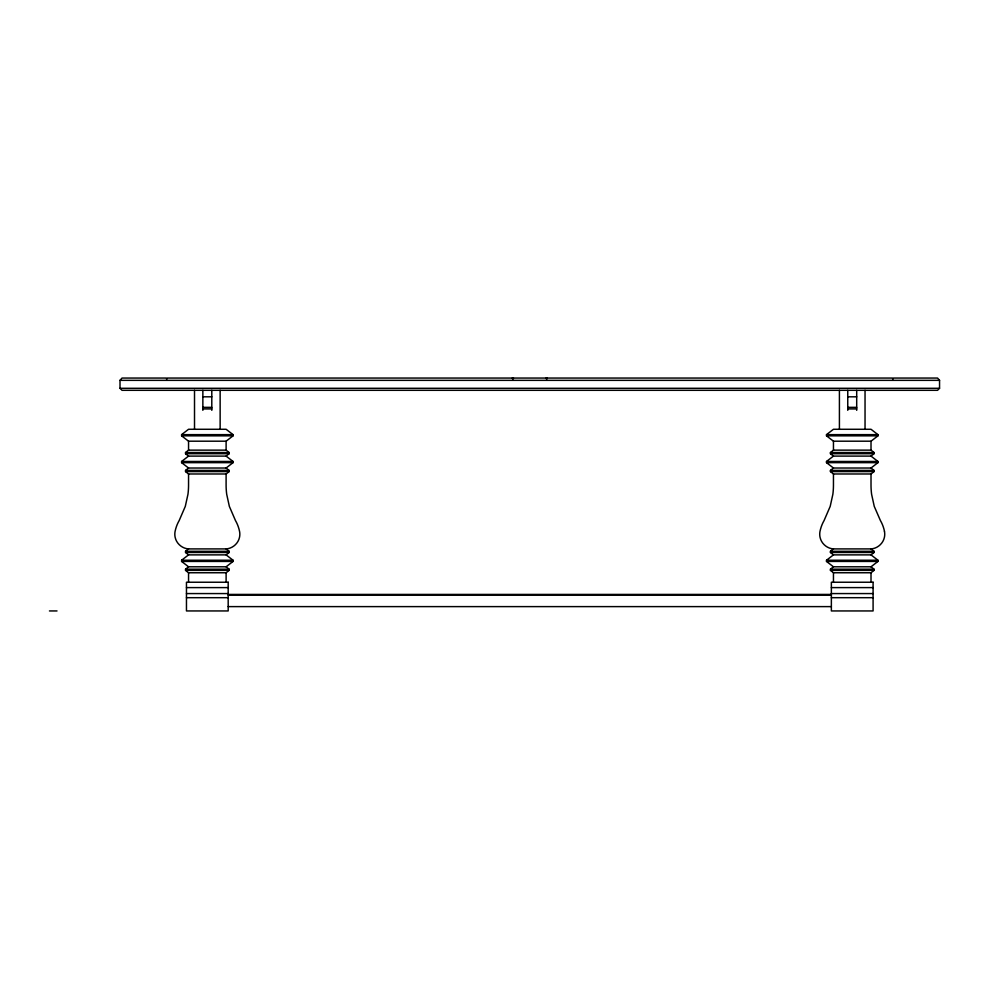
<?xml version="1.0" encoding="UTF-8"?>
<svg xmlns="http://www.w3.org/2000/svg" width="989" height="989" viewBox="0 0 989 989"><rect width="100%" height="100%" fill="white"/><g stroke="black" fill="none" stroke-linecap="round" stroke-linejoin="round"><path stroke-width="1.48" d="M513.476 378.058L512.871 379.257L512.277 378.058M547.288 378.058L546.682 379.257L546.089 378.058M120.015 380.345L122.018 378.058L166.127 378.058L166.721 379.257L167.314 378.058L892.251 378.058L892.844 379.257L893.438 378.058L937.547 378.058L939.55 380.345L939.55 388.294L937.547 390.309L122.018 390.309L120.015 388.294L120.015 380.345L939.55 380.345M188.553 456.102L185.549 453.716L185.549 452.517L188.553 450.143L226.11 450.143L229.114 452.517L229.114 453.716L226.11 456.102L188.553 456.102L181.605 461.467L181.605 462.654L188.553 468.02L226.11 468.02L233.045 462.654L233.045 461.467L226.11 456.102M226.11 468.02L229.114 470.405L229.114 471.592L226.11 473.978L188.553 473.978L185.549 471.592L185.549 470.405L188.553 468.02M188.553 554.878L181.605 560.231L181.605 561.431L188.553 566.796L226.11 566.796L233.045 561.431L233.045 560.231L226.11 554.878L188.553 554.878L185.549 552.492L185.549 551.293L188.553 548.907L226.11 548.907C232.427 548.536 238.102 543.69 239.462 537.497A10.558 7.467 90 0 0 239.536 531.278A30.795 21.783 90 0 0 235.481 520.573L229.349 506.368L226.704 494.29A51.082 36.123 90 0 1 226.098 485.03L226.11 473.978M226.11 566.796L229.114 569.182L229.114 570.369L226.11 572.755L188.553 572.755L185.549 570.369L185.549 569.182L188.553 566.796M226.11 554.878L229.114 552.492L229.114 551.293L226.11 548.907M833.455 456.102L830.451 453.716L830.451 452.517L833.455 450.143L871.012 450.143L874.016 452.517L874.016 453.716L871.012 456.102L833.455 456.102L826.507 461.467L826.507 462.654L833.455 468.02L871.012 468.02L877.948 462.654L877.948 461.467L871.012 456.102M871.012 468.02L874.016 470.405L874.016 471.592L871.012 473.978L833.455 473.978L830.451 471.592L830.451 470.405L833.455 468.02M833.455 554.878L826.507 560.231L826.507 561.431L833.455 566.796L871.012 566.796L877.948 561.431L877.948 560.231L871.012 554.878L833.455 554.878L830.451 552.492L830.451 551.293L833.455 548.907L871.012 548.907C877.33 548.536 883.004 543.69 884.364 537.497A10.558 7.467 90 0 0 884.438 531.278M871.012 566.796L874.016 569.182L874.016 570.369L871.012 572.755L833.455 572.755L830.451 570.369L830.451 569.182L833.455 566.796M871.012 554.878L874.016 552.492L874.016 551.293L871.012 548.907M181.605 434.641L188.553 429.275L226.11 429.275L233.045 434.641L233.045 435.84L226.11 441.193L188.553 441.193L181.605 435.84L181.605 434.641L233.045 434.641M826.507 434.641L833.455 429.275L871.012 429.275L877.948 434.641L877.948 435.84L871.012 441.193L833.455 441.193L826.507 435.84L826.507 434.641L877.948 434.641M120.015 388.294L939.55 388.294M202.856 396.812L211.794 396.812M847.758 396.812L856.697 396.812M202.856 407.344L211.794 407.344M847.758 407.344L856.697 407.344M202.856 408.927L211.794 408.927M847.758 408.927L856.697 408.927M181.605 435.84L233.045 435.84M826.507 435.84L877.948 435.84M185.549 452.517L229.114 452.517M830.451 452.517L874.016 452.517M185.549 453.716L229.114 453.716M830.451 453.716L874.016 453.716M181.605 461.467L233.045 461.467M826.507 461.467L877.948 461.467M181.605 462.654L233.045 462.654M826.507 462.654L877.948 462.654M185.549 470.405L229.114 470.405M830.451 470.405L874.016 470.405M185.549 471.592L229.114 471.592M830.451 471.592L874.016 471.592M185.549 551.293L229.114 551.293M830.451 551.293L874.016 551.293M185.549 552.492L229.114 552.492M830.451 552.492L874.016 552.492M181.605 560.231L233.045 560.231M826.507 560.231L877.948 560.231M181.605 561.431L233.045 561.431M826.507 561.431L877.948 561.431M185.549 569.182L229.114 569.182M830.451 569.182L874.016 569.182M185.549 570.369L229.114 570.369M830.451 570.369L874.016 570.369M186.464 587.602L228.187 587.602M831.366 587.602L873.089 587.602M186.464 593.573L228.187 593.573M831.366 593.573L873.089 593.573M228.187 594.426L831.366 594.426M228.187 595.081L831.366 595.081M186.464 597.69L228.187 597.69M831.366 597.69L873.089 597.69M228.187 606.616L831.366 606.616M49.45 610.942L57.016 610.942M833.455 548.907C827.125 548.536 821.451 543.69 820.104 537.497A10.558 7.467 90 0 1 820.017 531.278A30.795 21.783 90 0 1 824.072 520.573L830.204 506.368L832.862 494.29A51.082 36.123 90 0 0 833.455 485.03L833.455 473.978M188.553 548.907C182.223 548.536 176.549 543.69 175.189 537.497A10.558 7.467 90 0 1 175.115 531.278A30.795 21.783 90 0 1 179.17 520.573L185.302 506.368L187.959 494.29A51.082 36.123 90 0 0 188.553 485.03L188.553 473.978M871.012 441.193L871.012 450.143M871.012 473.978L871.012 485.03A51.082 36.123 90 0 0 871.606 494.29L874.251 506.368L880.408 520.535A30.795 21.783 90 0 1 884.475 531.254M871.012 572.755L871.012 582.237M865.041 390.309L865.041 429.275M856.697 390.309L856.697 410.324M847.758 390.309L847.758 410.324M839.414 390.309L839.414 429.275M833.455 441.193L833.455 450.143M833.455 572.755L833.455 582.237M226.11 441.193L226.11 450.143M226.11 572.755L226.11 582.237M220.139 390.309L220.139 429.275M211.794 390.309L211.794 410.324M202.856 390.309L202.856 410.324M194.512 390.309L194.512 429.275M188.553 441.193L188.553 450.143M188.553 572.755L188.553 582.237M228.187 582.237L186.464 582.237L186.464 610.942L228.187 610.942L228.187 582.237M873.089 582.237L831.366 582.237L831.366 610.942L873.089 610.942L873.089 582.237"/></g></svg>
